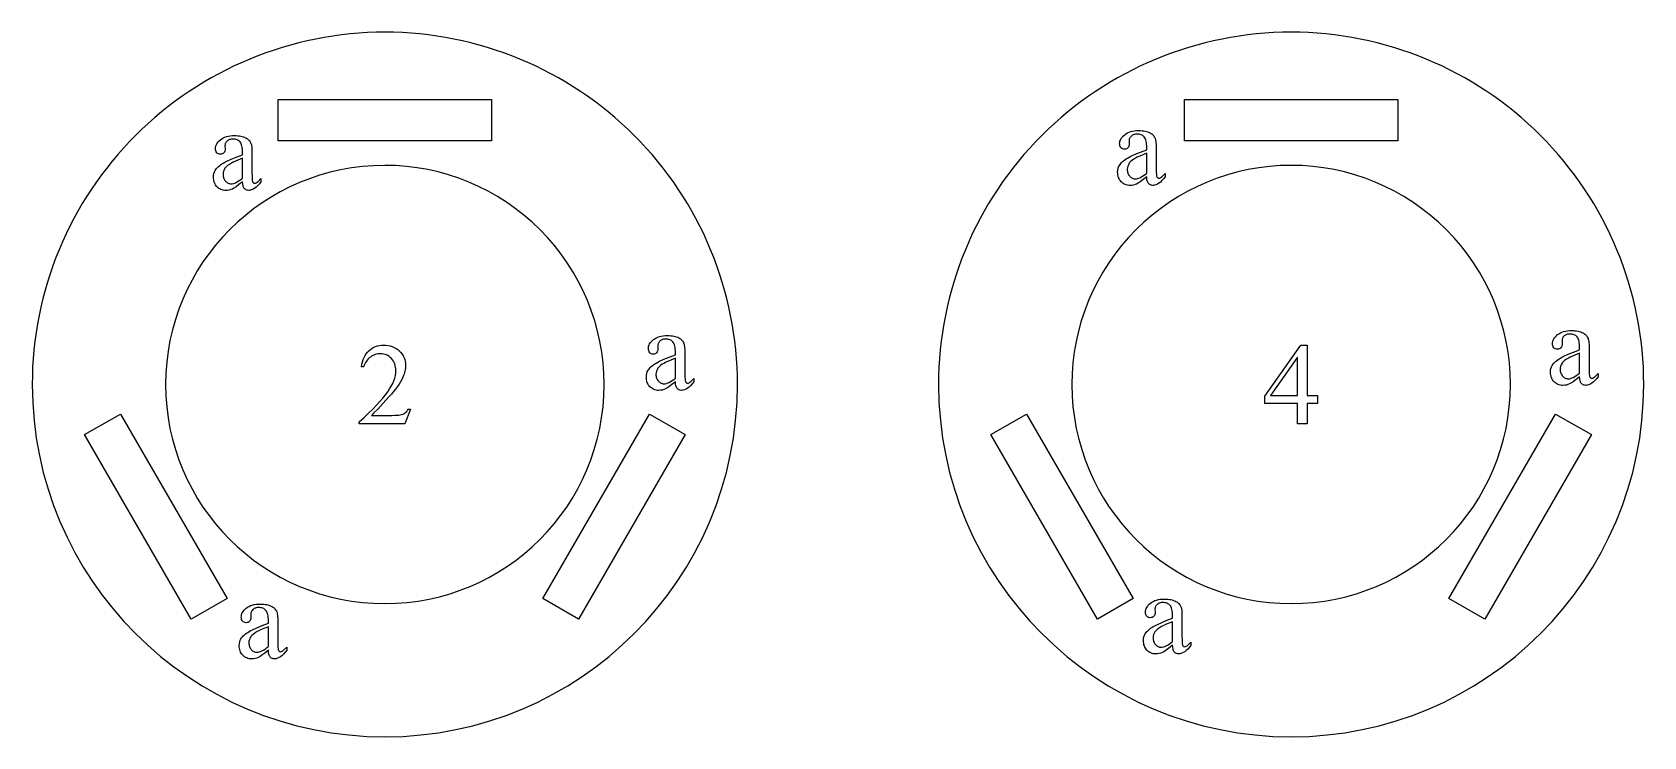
# Model space of a CAD drawing. Extents: x -27 to 581, y 232 to 579.
# Drawn here: x 164.7 to 284.6, y 231.6 to 284.1 of the extents above; entities that cross this region are included whole.
import ezdxf

# ---------------------------------------------------------------- set-up
doc = ezdxf.new("R2010")
doc.units = 0
doc.header["$MEASUREMENT"] = 0
doc.layers.get('0').update_dxf_attribs({"linetype": 'CONTINUOUS'})

msp = doc.modelspace()

# ---------------------------------------------------------------- linework, layer by layer
at = {"color": 5}
for points in [[(183.000031, 276.025452), (183.000031, 279.097443), (198.87204, 279.097443), (198.87204, 276.025452)], [(250.440475, 276.025452), (250.440475, 279.097443), (266.312469, 279.097443), (266.312469, 276.025452)], [(179.190872, 241.936676), (176.530441, 240.400681), (168.594437, 254.146225), (171.254868, 255.682236)], [(210.617203, 255.682236), (213.277634, 254.146225), (205.341629, 240.400681), (202.681198, 241.936676)], [(246.631317, 241.936676), (243.970886, 240.400681), (236.034882, 254.146225), (238.695313, 255.682236)], [(278.057648, 255.682236), (280.718079, 254.146225), (272.782074, 240.400681), (270.121643, 241.936676)]]:
    msp.add_lwpolyline(points, close=True, dxfattribs=at)
at = {"color": 18}
for points in [[(180.34816, 272.97644), (180.076569, 272.769379), (179.860718, 272.611145), (179.700638, 272.50177), (179.596298, 272.441223), (179.479752, 272.394775), (179.359482, 272.361572), (179.235504, 272.341675), (179.107803, 272.335052), (179.00914, 272.339355), (178.914932, 272.352295), (178.825165, 272.373871), (178.739838, 272.404053), (178.658966, 272.442902), (178.582535, 272.490356), (178.510559, 272.546448), (178.443024, 272.611145), (178.38179, 272.682892), (178.328735, 272.760071), (178.283829, 272.842712), (178.247101, 272.930786), (178.218521, 273.024323), (178.198105, 273.12326), (178.185867, 273.227661), (178.181778, 273.337524), (178.189743, 273.475037), (178.213638, 273.602997), (178.253464, 273.721405), (178.309219, 273.830261), (178.356766, 273.901947), (178.412354, 273.972565), (178.475983, 274.042114), (178.547623, 274.110626), (178.627304, 274.17804), (178.715012, 274.244415), (178.81076, 274.309723), (178.91452, 274.373962), (179.031235, 274.439423), (179.165817, 274.508301), (179.48851, 274.656464), (179.882629, 274.81842), (180.34816, 274.994141), (180.34816, 275.147095), (180.345276, 275.286865), (180.336609, 275.415222), (180.322174, 275.532166), (180.301956, 275.637695), (180.27597, 275.731812), (180.244217, 275.814514), (180.20668, 275.885803), (180.163376, 275.945679), (180.114563, 275.996429), (180.060501, 276.040436), (180.00119, 276.077667), (179.936646, 276.108154), (179.866867, 276.131836), (179.791824, 276.148743), (179.711548, 276.158905), (179.626038, 276.162292), (179.49913, 276.153259), (179.440857, 276.141998), (179.386032, 276.12619), (179.334656, 276.105896), (179.286743, 276.081055), (179.242264, 276.051727), (179.201248, 276.017883), (179.13063, 275.942993), (179.10289, 275.903564), (179.080185, 275.862823), (179.062531, 275.82074), (179.049927, 275.777344), (179.042358, 275.732605), (179.039841, 275.686554), (179.04834, 275.440186), (179.042099, 275.348053), (179.023376, 275.26709), (178.992188, 275.197266), (178.948517, 275.13858), (178.894745, 275.092133), (178.833282, 275.058929), (178.76413, 275.039032), (178.687271, 275.032379), (178.612274, 275.039307), (178.544434, 275.059998), (178.48378, 275.094513), (178.430283, 275.142822), (178.386612, 275.203094), (178.355408, 275.273438), (178.3367, 275.353882), (178.33046, 275.444427), (178.336304, 275.534821), (178.353821, 275.623352), (178.383026, 275.710052), (178.423904, 275.794861), (178.476471, 275.877838), (178.540726, 275.958923), (178.616653, 276.038177), (178.704254, 276.11557), (178.802429, 276.187256), (178.910019, 276.24939), (179.027023, 276.301941), (179.153473, 276.344971), (179.289322, 276.378418), (179.434616, 276.402283), (179.589325, 276.416626), (179.753464, 276.421417), (179.880096, 276.418701), (180.0009, 276.410522), (180.11586, 276.396912), (180.224976, 276.377869), (180.328247, 276.353394), (180.425674, 276.323456), (180.517273, 276.288086), (180.603027, 276.247253), (180.66362, 276.212006), (180.720108, 276.172119), (180.772476, 276.127594), (180.820724, 276.0784), (180.864853, 276.024567), (180.904877, 275.966095), (180.940796, 275.902985), (180.97258, 275.835205), (180.990494, 275.783569), (181.006027, 275.720001), (181.029922, 275.557007), (181.044266, 275.346191), (181.049042, 275.087616), (181.049042, 273.766541), (181.054352, 273.317871), (181.060989, 273.174377), (181.070282, 273.084778), (181.082626, 273.027283), (181.098419, 272.980164), (181.117676, 272.94342), (181.140366, 272.916992), (181.165726, 272.898407), (181.192932, 272.885132), (181.222, 272.877167), (181.25293, 272.874512), (181.31665, 272.881958), (181.371872, 272.904236), (181.426834, 272.944336), (181.502487, 273.009369), (181.715942, 273.214325), (181.715942, 272.97644), (181.597672, 272.827118), (181.480728, 272.697693), (181.365097, 272.588196), (181.250809, 272.498596), (181.137848, 272.428894), (181.026215, 272.37912), (180.915894, 272.349243), (180.861237, 272.341797), (180.806915, 272.339294), (180.70816, 272.348328), (180.66275, 272.359589), (180.62001, 272.375397), (180.579926, 272.395691), (180.542496, 272.420532), (180.507706, 272.44986), (180.475586, 272.483704), (180.446655, 272.52301), (180.421432, 272.568665), (180.399933, 272.620697), (180.382141, 272.679108), (180.357712, 272.815033)], [(247.632706, 273.348206), (247.361115, 273.141113), (247.145264, 272.98288), (246.985184, 272.873505), (246.880844, 272.812988), (246.764297, 272.76651), (246.644028, 272.733337), (246.52005, 272.713409), (246.392349, 272.706787), (246.293686, 272.71109), (246.199463, 272.72403), (246.109695, 272.745605), (246.024384, 272.775818), (245.943512, 272.814636), (245.867081, 272.862091), (245.795105, 272.918182), (245.72757, 272.98288), (245.666336, 273.054626), (245.613281, 273.131836), (245.568375, 273.214447), (245.531631, 273.302521), (245.503067, 273.396057), (245.482651, 273.494995), (245.470413, 273.599426), (245.466324, 273.709259), (245.474289, 273.846771), (245.498184, 273.974731), (245.53801, 274.09314), (245.593765, 274.201996), (245.641312, 274.273682), (245.696899, 274.344299), (245.760513, 274.413849), (245.832169, 274.482361), (245.91185, 274.549805), (245.999557, 274.61615), (246.095306, 274.681458), (246.199066, 274.745728), (246.315781, 274.811157), (246.450348, 274.880066), (246.773056, 275.028198), (247.167175, 275.190125), (247.632706, 275.365906), (247.632706, 275.518799), (247.629807, 275.6586), (247.621155, 275.786957), (247.60672, 275.9039), (247.586502, 276.00943), (247.560516, 276.103546), (247.528763, 276.186249), (247.491226, 276.257538), (247.447922, 276.317383), (247.399109, 276.368164), (247.345047, 276.41217), (247.285736, 276.449402), (247.221191, 276.479858), (247.151413, 276.503571), (247.07637, 276.520508), (246.996094, 276.53064), (246.910583, 276.534027), (246.783676, 276.525024), (246.725403, 276.513733), (246.670578, 276.497925), (246.619202, 276.477631), (246.571289, 276.452789), (246.52681, 276.423462), (246.485794, 276.389618), (246.415176, 276.314758), (246.387436, 276.27533), (246.364731, 276.234558), (246.347076, 276.192505), (246.334473, 276.149078), (246.326904, 276.10434), (246.324387, 276.058289), (246.33287, 275.81192), (246.326645, 275.719788), (246.307922, 275.638824), (246.276733, 275.569), (246.233047, 275.510315), (246.179291, 275.463867), (246.117828, 275.430664), (246.048676, 275.410767), (245.971817, 275.404114), (245.89682, 275.411011), (245.828979, 275.431732), (245.768326, 275.466248), (245.714828, 275.514557), (245.671158, 275.574829), (245.639954, 275.645203), (245.621246, 275.725647), (245.615005, 275.816162), (245.620834, 275.906555), (245.638367, 275.995117), (245.667572, 276.081787), (245.70845, 276.166595), (245.761017, 276.249573), (245.825272, 276.330688), (245.901199, 276.409912), (245.9888, 276.487305), (246.086975, 276.55899), (246.194565, 276.621124), (246.311569, 276.673676), (246.438004, 276.716675), (246.573868, 276.750153), (246.719162, 276.774048), (246.873871, 276.788391), (247.03801, 276.793152), (247.164642, 276.790436), (247.285446, 276.782257), (247.400406, 276.768677), (247.509521, 276.749603), (247.612793, 276.725128), (247.71022, 276.69519), (247.801819, 276.659821), (247.887573, 276.618988), (247.948166, 276.58374), (248.004654, 276.543854), (248.057007, 276.499329), (248.10527, 276.450134), (248.149399, 276.396301), (248.189423, 276.33783), (248.225327, 276.274719), (248.257126, 276.20697), (248.27504, 276.155334), (248.290573, 276.091736), (248.314468, 275.928711), (248.328812, 275.717926), (248.333588, 275.459351), (248.333588, 274.138275), (248.338898, 273.689606), (248.345535, 273.546112), (248.354828, 273.456512), (248.367172, 273.399048), (248.382965, 273.351929), (248.402206, 273.315125), (248.424911, 273.288727), (248.450272, 273.270142), (248.477478, 273.256866), (248.506546, 273.248901), (248.537476, 273.246246), (248.601196, 273.253693), (248.656418, 273.276001), (248.71138, 273.316071), (248.787033, 273.381104), (249.000488, 273.58606), (249.000488, 273.348206), (248.882217, 273.198853), (248.765274, 273.069427), (248.649643, 272.95993), (248.535355, 272.870331), (248.422394, 272.800629), (248.31076, 272.750854), (248.200439, 272.720978), (248.145782, 272.713501), (248.091461, 272.711029), (247.992706, 272.720062), (247.947296, 272.731323), (247.904556, 272.747131), (247.864471, 272.767456), (247.827042, 272.792267), (247.792252, 272.821594), (247.760132, 272.855469), (247.731201, 272.894745), (247.705978, 272.940399), (247.684464, 272.992432), (247.666687, 273.050842), (247.642258, 273.186768)], [(180.34816, 273.252563), (180.34816, 274.735046), (179.820374, 274.517334), (179.641693, 274.436371), (179.519836, 274.373962), (179.363998, 274.27948), (179.232056, 274.182831), (179.123993, 274.084076), (179.078934, 274.033875), (179.039841, 273.983185), (178.976654, 273.878845), (178.931519, 273.769714), (178.904434, 273.655823), (178.895416, 273.53717), (178.89827, 273.462341), (178.90683, 273.390747), (178.921097, 273.322418), (178.941071, 273.257324), (178.966766, 273.195526), (178.998154, 273.136963), (179.035263, 273.081635), (179.078064, 273.029541), (179.124588, 272.982269), (179.172852, 272.941284), (179.222824, 272.906616), (179.274521, 272.878235), (179.327957, 272.85614), (179.383118, 272.840393), (179.439987, 272.830933), (179.498596, 272.827789), (179.582489, 272.834412), (179.67276, 272.85434), (179.769394, 272.887512), (179.872406, 272.93399), (179.981781, 272.993713), (180.097534, 273.066711), (180.219666, 273.153015)], [(247.632706, 273.624298), (247.632706, 275.106781), (247.104919, 274.889099), (246.926239, 274.808105), (246.804382, 274.745728), (246.648544, 274.651215), (246.516586, 274.554565), (246.408539, 274.455811), (246.36348, 274.40564), (246.324387, 274.354919), (246.2612, 274.25058), (246.216064, 274.141479), (246.18898, 274.027588), (246.179962, 273.908905), (246.182816, 273.834076), (246.191376, 273.762482), (246.205643, 273.694153), (246.225616, 273.629089), (246.251312, 273.567261), (246.2827, 273.508667), (246.319809, 273.453369), (246.36261, 273.401306), (246.409134, 273.354004), (246.457397, 273.313019), (246.50737, 273.27832), (246.559067, 273.249969), (246.612503, 273.227905), (246.667648, 273.212128), (246.724533, 273.202667), (246.783142, 273.199524), (246.867035, 273.206177), (246.957306, 273.226074), (247.05394, 273.259247), (247.156952, 273.305725), (247.266327, 273.365448), (247.38208, 273.438477), (247.504211, 273.52475)], [(212.561462, 258.08316), (212.289871, 257.876068), (212.074036, 257.717834), (211.91394, 257.608459), (211.809616, 257.547913), (211.693054, 257.501465), (211.5728, 257.468292), (211.448807, 257.448364), (211.321121, 257.441742), (211.222458, 257.446045), (211.128235, 257.458984), (211.038467, 257.48056), (210.953156, 257.510742), (210.872269, 257.549591), (210.795853, 257.597046), (210.723862, 257.653137), (210.656342, 257.717834), (210.595108, 257.789612), (210.542038, 257.86676), (210.497147, 257.949402), (210.460403, 258.037476), (210.431839, 258.131012), (210.411423, 258.22998), (210.399185, 258.334351), (210.395096, 258.444214), (210.403061, 258.581726), (210.426956, 258.709717), (210.466782, 258.828125), (210.522522, 258.936951), (210.570084, 259.008636), (210.625671, 259.079254), (210.689285, 259.148804), (210.760941, 259.217316), (210.840622, 259.284729), (210.928329, 259.351135), (211.024063, 259.416443), (211.127838, 259.480682), (211.244553, 259.546112), (211.37912, 259.61499), (211.701828, 259.763153), (212.095932, 259.92511), (212.561462, 260.100861), (212.561462, 260.253784), (212.558578, 260.393555), (212.549911, 260.521912), (212.535477, 260.638855), (212.515274, 260.744385), (212.489288, 260.838501), (212.457535, 260.921204), (212.419998, 260.992493), (212.376694, 261.052368), (212.327866, 261.103149), (212.273819, 261.147156), (212.214508, 261.184387), (212.149963, 261.214844), (212.08017, 261.238525), (212.005142, 261.255432), (211.924866, 261.265625), (211.83934, 261.268982), (211.712448, 261.259949), (211.65416, 261.248688), (211.59935, 261.23291), (211.547974, 261.212585), (211.500046, 261.187744), (211.455582, 261.158417), (211.414566, 261.124573), (211.343948, 261.049683), (211.316208, 261.010284), (211.293503, 260.969543), (211.275848, 260.927429), (211.263245, 260.884033), (211.255676, 260.839294), (211.253143, 260.793243), (211.261642, 260.546875), (211.255402, 260.454742), (211.236694, 260.373779), (211.20549, 260.303955), (211.161819, 260.2453), (211.108063, 260.198822), (211.0466, 260.165649), (210.977448, 260.145721), (210.900589, 260.139099), (210.825577, 260.145996), (210.757751, 260.166687), (210.697083, 260.201202), (210.643585, 260.249512), (210.599915, 260.309784), (210.568726, 260.380127), (210.550003, 260.460571), (210.543762, 260.551117), (210.549606, 260.64151), (210.567139, 260.730042), (210.596329, 260.816742), (210.637222, 260.90155), (210.689789, 260.984528), (210.754028, 261.065613), (210.829956, 261.144897), (210.917572, 261.22229), (211.015732, 261.293945), (211.123322, 261.356079), (211.240341, 261.40863), (211.366776, 261.45166), (211.50264, 261.485107), (211.647934, 261.508972), (211.802643, 261.523315), (211.966782, 261.528107), (212.093414, 261.525391), (212.214218, 261.517212), (212.329163, 261.503601), (212.438278, 261.484558), (212.54155, 261.460083), (212.638992, 261.430145), (212.730576, 261.394775), (212.81633, 261.353943), (212.876938, 261.318726), (212.933411, 261.278809), (212.985779, 261.234283), (213.034027, 261.18512), (213.078171, 261.131287), (213.118195, 261.072815), (213.154099, 261.009674), (213.185898, 260.941895), (213.203812, 260.890259), (213.219345, 260.826691), (213.24324, 260.663696), (213.257568, 260.452881), (213.26236, 260.194305), (213.26236, 258.87323), (213.26767, 258.424561), (213.274292, 258.281067), (213.283585, 258.191467), (213.295944, 258.133972), (213.311737, 258.086853), (213.330978, 258.05011), (213.353683, 258.023682), (213.379028, 258.005096), (213.40625, 257.991821), (213.435318, 257.983856), (213.466248, 257.981201), (213.529968, 257.988647), (213.58519, 258.010925), (213.640137, 258.051025), (213.715805, 258.116089), (213.92926, 258.321045), (213.92926, 258.08316), (213.810974, 257.933838), (213.694031, 257.804382), (213.578415, 257.694885), (213.464127, 257.605286), (213.351151, 257.535583), (213.239517, 257.485809), (213.129211, 257.455933), (213.074554, 257.448486), (213.020233, 257.445984), (212.921463, 257.455017), (212.876068, 257.466309), (212.833328, 257.482086), (212.793243, 257.50238), (212.755798, 257.527222), (212.721024, 257.55658), (212.688904, 257.590393), (212.659958, 257.6297), (212.634735, 257.675354), (212.613235, 257.727417), (212.595444, 257.785828), (212.57103, 257.921753)], [(279.846008, 258.454895), (279.574432, 258.247803), (279.358582, 258.0896), (279.198486, 257.980194), (279.094147, 257.919678), (278.9776, 257.87323), (278.85733, 257.840027), (278.733368, 257.820129), (278.605652, 257.813477), (278.506989, 257.81781), (278.412781, 257.83075), (278.323029, 257.852295), (278.237701, 257.882507), (278.15683, 257.921326), (278.080383, 257.968781), (278.008423, 258.024872), (277.940887, 258.0896), (277.879639, 258.161316), (277.826599, 258.238525), (277.781677, 258.321167), (277.744965, 258.409241), (277.71637, 258.502747), (277.695953, 258.601685), (277.683716, 258.706116), (277.679626, 258.815948), (277.687592, 258.953491), (277.711487, 259.081421), (277.751312, 259.199829), (277.807068, 259.308716), (277.854614, 259.380371), (277.910217, 259.450989), (277.973846, 259.520569), (278.045471, 259.58905), (278.125153, 259.656494), (278.21286, 259.722839), (278.308624, 259.788147), (278.412384, 259.852417), (278.529083, 259.917847), (278.663666, 259.986755), (278.986359, 260.134888), (279.380493, 260.296844), (279.846008, 260.472595), (279.846008, 260.625519), (279.84314, 260.765289), (279.834473, 260.893646), (279.820038, 261.01062), (279.799805, 261.11615), (279.773834, 261.210266), (279.742065, 261.292938), (279.704529, 261.364227), (279.661224, 261.424103), (279.612427, 261.474854), (279.55835, 261.51886), (279.499054, 261.556091), (279.434509, 261.586578), (279.364716, 261.610291), (279.289673, 261.627197), (279.209412, 261.637329), (279.123901, 261.640747), (278.996979, 261.631714), (278.938721, 261.620422), (278.883881, 261.604614), (278.83252, 261.58432), (278.784607, 261.559509), (278.740112, 261.530151), (278.699097, 261.496307), (278.628479, 261.421448), (278.600739, 261.382019), (278.578033, 261.341248), (278.560394, 261.299194), (278.547791, 261.255798), (278.540222, 261.21106), (278.537689, 261.164978), (278.546204, 260.91861), (278.539948, 260.826477), (278.52124, 260.745514), (278.490051, 260.67569), (278.446381, 260.617004), (278.392609, 260.570557), (278.331146, 260.537354), (278.261993, 260.517456), (278.18512, 260.510803), (278.110138, 260.517731), (278.042297, 260.538452), (277.981628, 260.572937), (277.928131, 260.621277), (277.88446, 260.681519), (277.853271, 260.751892), (277.834564, 260.832336), (277.828308, 260.922852), (277.834167, 261.013245), (277.851685, 261.101807), (277.88089, 261.188477), (277.921753, 261.273315), (277.974335, 261.356262), (278.038574, 261.437378), (278.114502, 261.516602), (278.202118, 261.593994), (278.300293, 261.66571), (278.407867, 261.727814), (278.524872, 261.780396), (278.651337, 261.823395), (278.78717, 261.856842), (278.932465, 261.880737), (279.087189, 261.895081), (279.251312, 261.899841), (279.37796, 261.897125), (279.498749, 261.888977), (279.613708, 261.875366), (279.722839, 261.856323), (279.826111, 261.831818), (279.923523, 261.80188), (280.015137, 261.76651), (280.100891, 261.725708), (280.161469, 261.69043), (280.217957, 261.650574), (280.270325, 261.606018), (280.318573, 261.556824), (280.362701, 261.502991), (280.40274, 261.444519), (280.43866, 261.381409), (280.470428, 261.31366), (280.488342, 261.262024), (280.503876, 261.198425), (280.527771, 261.0354), (280.542114, 260.824646), (280.546906, 260.56604), (280.546906, 259.244995), (280.552216, 258.796326), (280.558838, 258.652832), (280.568146, 258.563232), (280.580475, 258.505737), (280.596283, 258.458618), (280.61554, 258.421844), (280.638214, 258.395416), (280.663574, 258.376831), (280.690796, 258.363586), (280.719849, 258.355591), (280.750793, 258.352966), (280.814514, 258.360382), (280.86972, 258.38269), (280.924683, 258.422791), (281.000336, 258.487793), (281.213806, 258.692749), (281.213806, 258.454895), (281.09552, 258.305542), (280.978577, 258.176147), (280.862946, 258.06662), (280.748657, 257.97702), (280.635712, 257.907318), (280.524078, 257.857544), (280.413757, 257.827698), (280.3591, 257.82019), (280.304779, 257.817719), (280.206024, 257.826752), (280.160614, 257.838013), (280.117859, 257.853821), (280.077789, 257.874146), (280.040344, 257.898956), (280.005585, 257.928284), (279.97345, 257.962158), (279.944519, 258.001434), (279.919281, 258.047119), (279.897797, 258.099121), (279.880005, 258.157532), (279.85556, 258.293457)], [(192.836914, 256.050659), (192.43338, 254.941986), (189.035141, 254.941986), (189.035141, 255.099152), (189.396149, 255.433258), (189.729401, 255.751709), (190.034897, 256.054504), (190.312668, 256.341614), (190.562698, 256.613098), (190.784973, 256.868896), (190.979507, 257.109009), (191.146301, 257.333496), (191.289658, 257.547791), (191.41391, 257.757446), (191.519043, 257.962494), (191.605057, 258.162872), (191.671967, 258.358582), (191.719742, 258.549683), (191.748428, 258.736115), (191.75798, 258.917908), (191.752731, 259.051849), (191.737, 259.179688), (191.710785, 259.301392), (191.674088, 259.417023), (191.626892, 259.52655), (191.569214, 259.629944), (191.501053, 259.727234), (191.422409, 259.81842), (191.336456, 259.901062), (191.246384, 259.972687), (191.152206, 260.033264), (191.053909, 260.082886), (190.951492, 260.121429), (190.844971, 260.148987), (190.734329, 260.165497), (190.619568, 260.171021), (190.51474, 260.167114), (190.412628, 260.155457), (190.313232, 260.136047), (190.216568, 260.108887), (190.12262, 260.073944), (190.031387, 260.03125), (189.942886, 259.980774), (189.857101, 259.922516), (189.775421, 259.85675), (189.699265, 259.783813), (189.628616, 259.703583), (189.563461, 259.61615), (189.50383, 259.521484), (189.449707, 259.419556), (189.401093, 259.310394), (189.357986, 259.194031), (189.200806, 259.194031), (189.232574, 259.384766), (189.27475, 259.564087), (189.327347, 259.732025), (189.390366, 259.88855), (189.463806, 260.03363), (189.547668, 260.167297), (189.641953, 260.289551), (189.746658, 260.400391), (189.859985, 260.498962), (189.980148, 260.584351), (190.107147, 260.656647), (190.240982, 260.71579), (190.381668, 260.76178), (190.529175, 260.794617), (190.683517, 260.814331), (190.844711, 260.820923), (191.016312, 260.813904), (191.180679, 260.792786), (191.337814, 260.757599), (191.487717, 260.708374), (191.630386, 260.64502), (191.765808, 260.567627), (191.894012, 260.476196), (192.014969, 260.370667), (192.124985, 260.255554), (192.220322, 260.135437), (192.300995, 260.010254), (192.367004, 259.880035), (192.41835, 259.744751), (192.455017, 259.604462), (192.47702, 259.459106), (192.484344, 259.308716), (192.481171, 259.199341), (192.471603, 259.089966), (192.455673, 258.98056), (192.43338, 258.871185), (192.404709, 258.76181), (192.369659, 258.652405), (192.328247, 258.54303), (192.280457, 258.433655), (192.19577, 258.260376), (192.098862, 258.084534), (191.989746, 257.906189), (191.868423, 257.725342), (191.734879, 257.541962), (191.589127, 257.356049), (191.431168, 257.167603), (191.260986, 256.976685), (190.781784, 256.456299), (190.401871, 256.050659), (190.121246, 255.759674), (189.939926, 255.583405), (191.443649, 255.583405), (191.655899, 255.585526), (191.833908, 255.591888), (191.977676, 255.602509), (192.087189, 255.617386), (192.177322, 255.638748), (192.262939, 255.668884), (192.34404, 255.707779), (192.420639, 255.755432), (192.492584, 255.812912), (192.559753, 255.881271), (192.622131, 255.960526), (192.679749, 256.050659)], [(260.332581, 257.065857), (260.332581, 256.462708), (259.559479, 256.462708), (259.559479, 254.941986), (258.858612, 254.941986), (258.858612, 256.462708), (256.42038, 256.462708), (256.42038, 257.006409), (259.092224, 260.820923), (259.559479, 260.820923), (259.559479, 257.065857)], [(212.561462, 258.359253), (212.561462, 259.841736), (212.033676, 259.624023), (211.855011, 259.54306), (211.733154, 259.480682), (211.577301, 259.386169), (211.445358, 259.28952), (211.337311, 259.190765), (211.292236, 259.140594), (211.253143, 259.089874), (211.189957, 258.985535), (211.144836, 258.876434), (211.117752, 258.762512), (211.108719, 258.64386), (211.111572, 258.569031), (211.120148, 258.497437), (211.134415, 258.429138), (211.154388, 258.364044), (211.180069, 258.302216), (211.211472, 258.243652), (211.248566, 258.188324), (211.291382, 258.13623), (211.337906, 258.088959), (211.386154, 258.047974), (211.436142, 258.013306), (211.487839, 257.984924), (211.541275, 257.96286), (211.59642, 257.947083), (211.653305, 257.937622), (211.711914, 257.934479), (211.795807, 257.941101), (211.886063, 257.961029), (211.982712, 257.994202), (212.085709, 258.04068), (212.195099, 258.100403), (212.310852, 258.173401), (212.432968, 258.259705)], [(258.858612, 257.065857), (258.858612, 259.924622), (256.836639, 257.065857)], [(279.846008, 258.731018), (279.846008, 260.21347), (279.318237, 259.995789), (279.139557, 259.914795), (279.0177, 259.852417), (278.861847, 259.757904), (278.729919, 259.661255), (278.621857, 259.5625), (278.576782, 259.512329), (278.537689, 259.461609), (278.474518, 259.3573), (278.429382, 259.248169), (278.402283, 259.134277), (278.39328, 259.015594), (278.396118, 258.940765), (278.404694, 258.869202), (278.418945, 258.800842), (278.438934, 258.735779), (278.46463, 258.67395), (278.496002, 258.615356), (278.533112, 258.560059), (278.575928, 258.507996), (278.622437, 258.460693), (278.670715, 258.419708), (278.720673, 258.38504), (278.772369, 258.356659), (278.825806, 258.334595), (278.880981, 258.318848), (278.937836, 258.309387), (278.99646, 258.306213), (279.080353, 258.312866), (279.170624, 258.332764), (279.267242, 258.365967), (279.37027, 258.412415), (279.479645, 258.472168), (279.595398, 258.545166), (279.717529, 258.631439)], [(182.26825, 238.084076), (181.996643, 237.876999), (181.780807, 237.718765), (181.620728, 237.609375), (181.516388, 237.548843), (181.399841, 237.502396), (181.279572, 237.469208), (181.155594, 237.449295), (181.027893, 237.442657), (180.92923, 237.446976), (180.835007, 237.459915), (180.745239, 237.481491), (180.659927, 237.511688), (180.579056, 237.550507), (180.502625, 237.597961), (180.430649, 237.654053), (180.363113, 237.718765), (180.30188, 237.790512), (180.24881, 237.867706), (180.203918, 237.950333), (180.167175, 238.038406), (180.138611, 238.131927), (180.118195, 238.230881), (180.105957, 238.335281), (180.101868, 238.445129), (180.109833, 238.582657), (180.133728, 238.710617), (180.173553, 238.829025), (180.229309, 238.937881), (180.276855, 239.009552), (180.332443, 239.080185), (180.396057, 239.149734), (180.467712, 239.218231), (180.547394, 239.28566), (180.635101, 239.352036), (180.730835, 239.417343), (180.83461, 239.481598), (180.951324, 239.547043), (181.085892, 239.615936), (181.4086, 239.764069), (181.802704, 239.926025), (182.26825, 240.101776), (182.26825, 240.254684), (182.26535, 240.39447), (182.256699, 240.522827), (182.242264, 240.639786), (182.222046, 240.745316), (182.19606, 240.839432), (182.164307, 240.922119), (182.12677, 240.993408), (182.083466, 241.053268), (182.034653, 241.10405), (181.980591, 241.148056), (181.92128, 241.185287), (181.856735, 241.215759), (181.786942, 241.239441), (181.711914, 241.256378), (181.631638, 241.266525), (181.546112, 241.269913), (181.41922, 241.26088), (181.360947, 241.249603), (181.306122, 241.23381), (181.254745, 241.213501), (181.206833, 241.188675), (181.162354, 241.159332), (181.121338, 241.125488), (181.05072, 241.050613), (181.02298, 241.0112), (181.000275, 240.970444), (180.98262, 240.92836), (180.970016, 240.884964), (180.962448, 240.840225), (180.95993, 240.794159), (180.968414, 240.547791), (180.962173, 240.455658), (180.943466, 240.374695), (180.912262, 240.304871), (180.868591, 240.246201), (180.814835, 240.199738), (180.753372, 240.16655), (180.684219, 240.146637), (180.607361, 240.139999), (180.532364, 240.146896), (180.464523, 240.167618), (180.403854, 240.202118), (180.350372, 240.250443), (180.306686, 240.310715), (180.275497, 240.381058), (180.256775, 240.461502), (180.250549, 240.552032), (180.256378, 240.642441), (180.273911, 240.730972), (180.303116, 240.817657), (180.343994, 240.902481), (180.396561, 240.985443), (180.460815, 241.066544), (180.536743, 241.145798), (180.624344, 241.22319), (180.722519, 241.294876), (180.830093, 241.356995), (180.947113, 241.409561), (181.073547, 241.45256), (181.209412, 241.486023), (181.354706, 241.509918), (181.509415, 241.524246), (181.673553, 241.529022), (181.800186, 241.526306), (181.92099, 241.518143), (182.035934, 241.504532), (182.14505, 241.485489), (182.248337, 241.460999), (182.345764, 241.431061), (182.437363, 241.395691), (182.523117, 241.354874), (182.58371, 241.319626), (182.640182, 241.279739), (182.692551, 241.235199), (182.740814, 241.18602), (182.784943, 241.132187), (182.824966, 241.073715), (182.86087, 241.010605), (182.89267, 240.942841), (182.910583, 240.89119), (182.926117, 240.827606), (182.950012, 240.664597), (182.964355, 240.453812), (182.969131, 240.195221), (182.969131, 238.874161), (182.974442, 238.425491), (182.981079, 238.281998), (182.990372, 238.192398), (183.002716, 238.134918), (183.018509, 238.087784), (183.03775, 238.051025), (183.060455, 238.024597), (183.085815, 238.006012), (183.113022, 237.992752), (183.14209, 237.984787), (183.173019, 237.982132), (183.23674, 237.989563), (183.291962, 238.011856), (183.346909, 238.051941), (183.422577, 238.116989), (183.636032, 238.321945), (183.636032, 238.084076), (183.517761, 237.934738), (183.400803, 237.805313), (183.285187, 237.695801), (183.170898, 237.606201), (183.057938, 237.536499), (182.946289, 237.486725), (182.835983, 237.456863), (182.781326, 237.449387), (182.727005, 237.446899), (182.628235, 237.455933), (182.58284, 237.467209), (182.5401, 237.483017), (182.500015, 237.503326), (182.462585, 237.528137), (182.427795, 237.55748), (182.395676, 237.591324), (182.366745, 237.630615), (182.341522, 237.676285), (182.320007, 237.728317), (182.302231, 237.786728), (182.277802, 237.922653)], [(249.55278, 238.455811), (249.281189, 238.248734), (249.065353, 238.0905), (248.905258, 237.981125), (248.800934, 237.920593), (248.684387, 237.87413), (248.564117, 237.840942), (248.440125, 237.82103), (248.312439, 237.814392), (248.213776, 237.81871), (248.119553, 237.83165), (248.029785, 237.853226), (247.944473, 237.883423), (247.863602, 237.922241), (247.78717, 237.969711), (247.715195, 238.025787), (247.647659, 238.0905), (247.586426, 238.162247), (247.533356, 238.239441), (247.488464, 238.322067), (247.451721, 238.410141), (247.423157, 238.503662), (247.40274, 238.602631), (247.390503, 238.707031), (247.386414, 238.816879), (247.394379, 238.954391), (247.418274, 239.082352), (247.458099, 239.20076), (247.513855, 239.309616), (247.561401, 239.381302), (247.616989, 239.45192), (247.680603, 239.521469), (247.752258, 239.589966), (247.83194, 239.65741), (247.919647, 239.72377), (248.015381, 239.789078), (248.119156, 239.853333), (248.23587, 239.918777), (248.370438, 239.987671), (248.693146, 240.135803), (249.08725, 240.29776), (249.55278, 240.473511), (249.55278, 240.626434), (249.549896, 240.766205), (249.541245, 240.894577), (249.52681, 241.01152), (249.506592, 241.11705), (249.480606, 241.211166), (249.448853, 241.293869), (249.411316, 241.365143), (249.368011, 241.425018), (249.319199, 241.475784), (249.265137, 241.519791), (249.205826, 241.557022), (249.141281, 241.587494), (249.071487, 241.611191), (248.99646, 241.628113), (248.916183, 241.63826), (248.830658, 241.641647), (248.703766, 241.632629), (248.645493, 241.621338), (248.590668, 241.605545), (248.539291, 241.585236), (248.491364, 241.56041), (248.446899, 241.531082), (248.405884, 241.497223), (248.335266, 241.422363), (248.307526, 241.382935), (248.284821, 241.342178), (248.267166, 241.300095), (248.254562, 241.256699), (248.246994, 241.21196), (248.244461, 241.165894), (248.25296, 240.919525), (248.246719, 240.827408), (248.228012, 240.746429), (248.196808, 240.676605), (248.153137, 240.617935), (248.09938, 240.571472), (248.037918, 240.538284), (247.968765, 240.518372), (247.891907, 240.511734), (247.816895, 240.518646), (247.749069, 240.539352), (247.6884, 240.573868), (247.634918, 240.622177), (247.591232, 240.682449), (247.560043, 240.752808), (247.541321, 240.833237), (247.535095, 240.923767), (247.540924, 241.014175), (247.558456, 241.102707), (247.587646, 241.189392), (247.62854, 241.274216), (247.681107, 241.357178), (247.745346, 241.438293), (247.821289, 241.517532), (247.90889, 241.594925), (248.00705, 241.666611), (248.114639, 241.728729), (248.231659, 241.781296), (248.358093, 241.82431), (248.493958, 241.857758), (248.639252, 241.881653), (248.793961, 241.895981), (248.958099, 241.900772), (249.084732, 241.898041), (249.205536, 241.889877), (249.32048, 241.876282), (249.429596, 241.857224), (249.532883, 241.832733), (249.63031, 241.802795), (249.721909, 241.767426), (249.807648, 241.726608), (249.868256, 241.69136), (249.924728, 241.651474), (249.977097, 241.606934), (250.02536, 241.557755), (250.069489, 241.503937), (250.109512, 241.44545), (250.145416, 241.382339), (250.177216, 241.314575), (250.195129, 241.262939), (250.210663, 241.199356), (250.234558, 241.036346), (250.248886, 240.825546), (250.253677, 240.566956), (250.253677, 239.245895), (250.258987, 238.797226), (250.265625, 238.653732), (250.274918, 238.564133), (250.287262, 238.506653), (250.303055, 238.459534), (250.322296, 238.42276), (250.345001, 238.396347), (250.370346, 238.377762), (250.397568, 238.364487), (250.426636, 238.356522), (250.457565, 238.353867), (250.521286, 238.361298), (250.576508, 238.383591), (250.631454, 238.423691), (250.707123, 238.488724), (250.920578, 238.69368), (250.920578, 238.455811), (250.802307, 238.306473), (250.685349, 238.177048), (250.569733, 238.067535), (250.455444, 237.977936), (250.342484, 237.908249), (250.230835, 237.858459), (250.120529, 237.828598), (250.065872, 237.821136), (250.011551, 237.818649), (249.912781, 237.827667), (249.867386, 237.838959), (249.824646, 237.854752), (249.784561, 237.875061), (249.747116, 237.899887), (249.712341, 237.929214), (249.680222, 237.963074), (249.651276, 238.002365), (249.626068, 238.048019), (249.604553, 238.100052), (249.586761, 238.158463), (249.562347, 238.294388)], [(182.26825, 238.360184), (182.26825, 239.842651), (181.740448, 239.624954), (181.561783, 239.543991), (181.439926, 239.481598), (181.284088, 239.387085), (181.15213, 239.290451), (181.044083, 239.191681), (180.999023, 239.14151), (180.95993, 239.090805), (180.896744, 238.986465), (180.851608, 238.87735), (180.824524, 238.763458), (180.815506, 238.644775), (180.818359, 238.569946), (180.82692, 238.498367), (180.841187, 238.430038), (180.86116, 238.36496), (180.886841, 238.303131), (180.918243, 238.244553), (180.955338, 238.18924), (180.998154, 238.137177), (181.044678, 238.089874), (181.092926, 238.048889), (181.142914, 238.014221), (181.194611, 237.98584), (181.248047, 237.963776), (181.303192, 237.948013), (181.360077, 237.938553), (181.418686, 237.935394), (181.502579, 237.942032), (181.59285, 237.961945), (181.689484, 237.995132), (181.792496, 238.041595), (181.901871, 238.101334), (182.017624, 238.174332), (182.13974, 238.26062)], [(249.55278, 238.731918), (249.55278, 240.214401), (249.024994, 239.996689), (248.846329, 239.915726), (248.724472, 239.853333), (248.568634, 239.75882), (248.436676, 239.662186), (248.328629, 239.563416), (248.283554, 239.513245), (248.244461, 239.46254), (248.18129, 239.3582), (248.136154, 239.249084), (248.10907, 239.135193), (248.100037, 239.016525), (248.10289, 238.941681), (248.111465, 238.870102), (248.125732, 238.801773), (248.145706, 238.736694), (248.171387, 238.674866), (248.202789, 238.616302), (248.239883, 238.560974), (248.2827, 238.508911), (248.329224, 238.461624), (248.377472, 238.420639), (248.42746, 238.385956), (248.479156, 238.357574), (248.532593, 238.33551), (248.587738, 238.319748), (248.644623, 238.310287), (248.703232, 238.307144), (248.787125, 238.313782), (248.877396, 238.333679), (248.97403, 238.366867), (249.077042, 238.41333), (249.186417, 238.473068), (249.30217, 238.546082), (249.424286, 238.632355)]]:
    msp.add_lwpolyline(points, close=True, dxfattribs=at)
at = {"color": 1}
for centre, start, end in [((190.936035, 257.88147), 90.000003, 180.000005), ((190.936035, 257.88147), 0, 90.000003), ((258.376465, 257.88147), 90.000003, 180.000005), ((258.376465, 257.88147), 0, 90.000003), ((190.936035, 257.88147), 180.000005, 270.000001), ((190.936035, 257.88147), 270.000001, 360), ((258.376465, 257.88147), 180.000005, 270.000001), ((258.376465, 257.88147), 270.000001, 360)]:
    msp.add_arc(centre, 26.24, start, end, dxfattribs=at)
at = {"color": 5}
for centre, start, end in [((190.936035, 257.88147), 90.000003, 179.999991), ((190.936035, 257.88147), 0, 90.000003), ((258.376465, 257.88147), 90.000003, 180.000005), ((258.376465, 257.88147), 0, 90.000003), ((190.936035, 257.88147), 180.000005, 270.000001), ((190.936035, 257.88147), 270.000001, 360), ((258.376465, 257.88147), 180.000005, 270.000001), ((258.376465, 257.88147), 270.000001, 360)]:
    msp.add_arc(centre, 16.32, start, end, dxfattribs=at)

doc.saveas('drawing.dxf')
